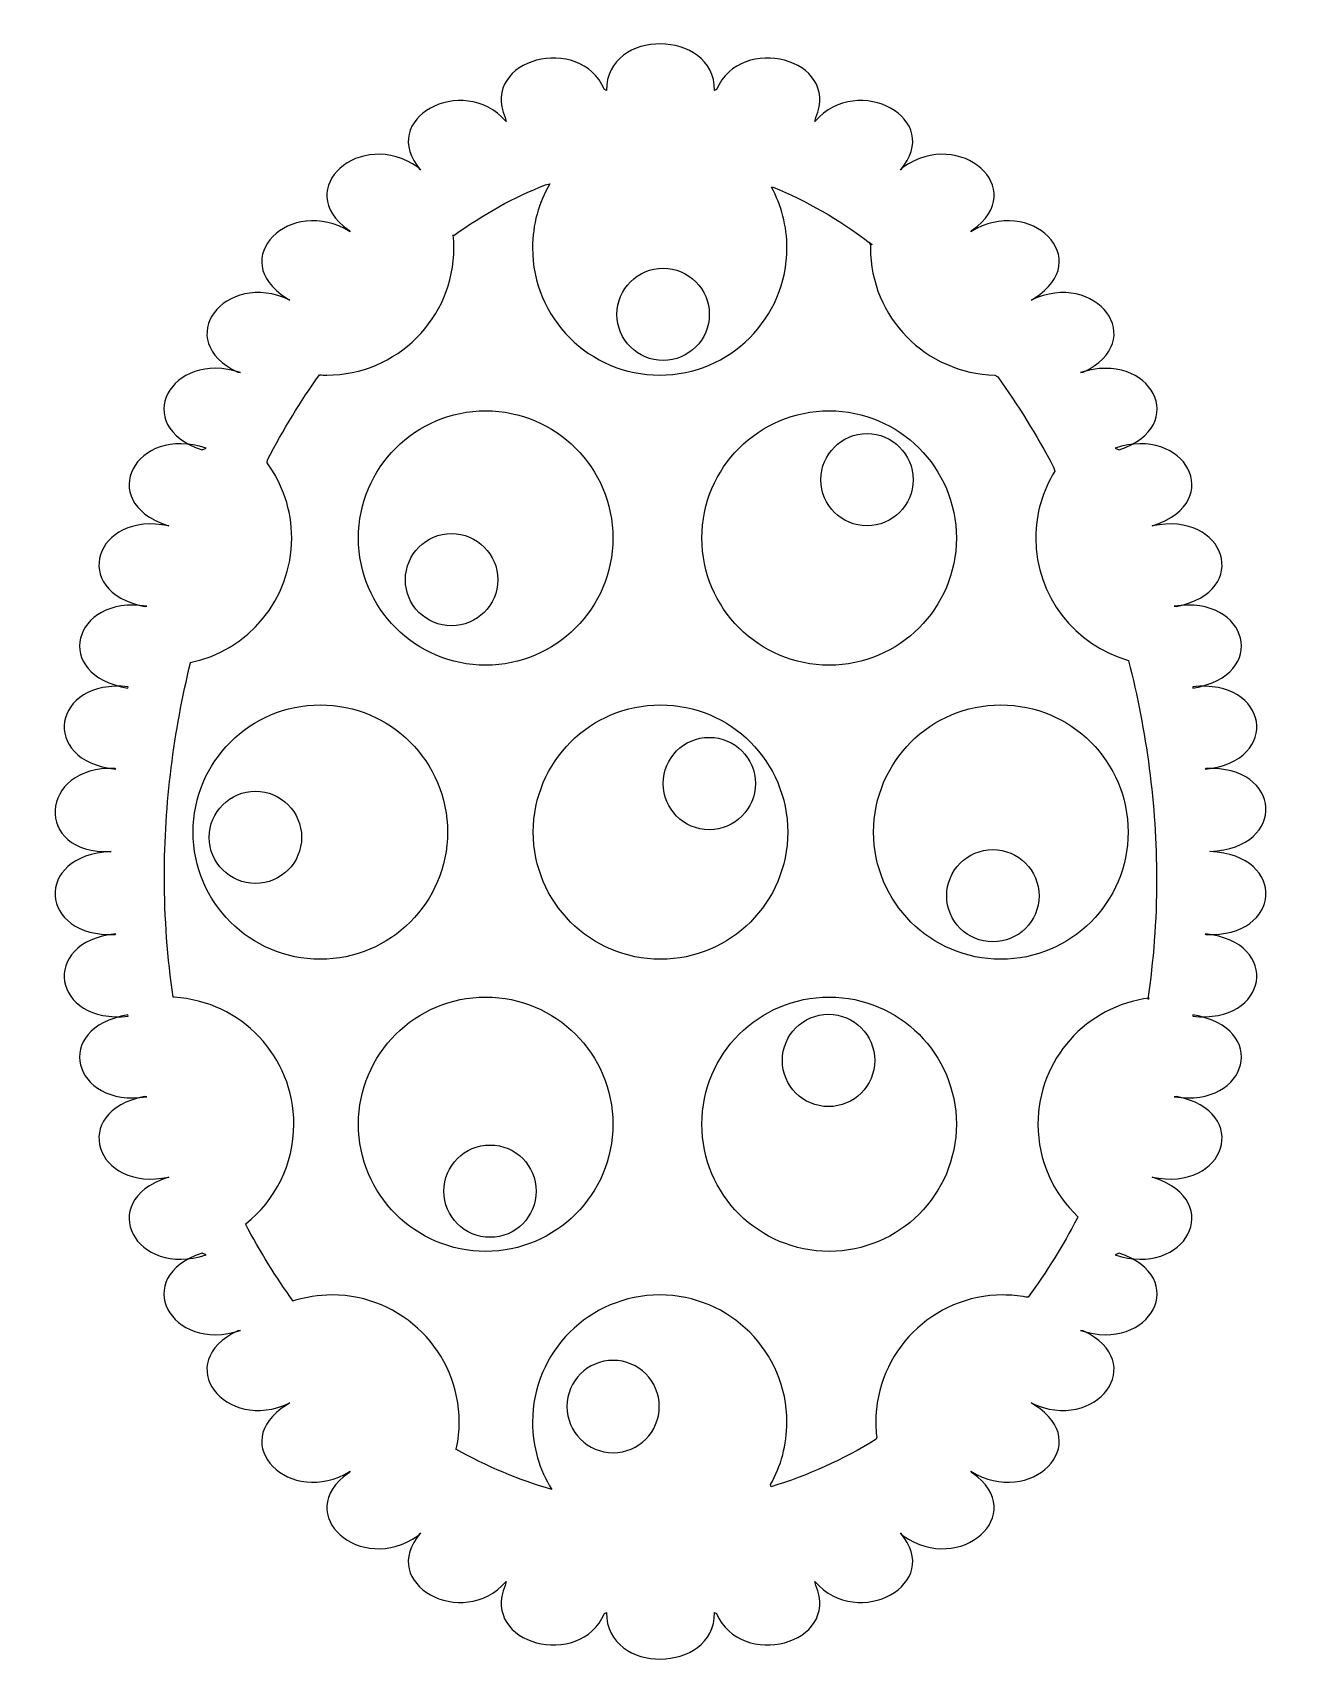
# Model space of a CAD drawing. Header units: centimetres. Extents: x -6.3 to 6.3, y -8.2 to 8.2.
import ezdxf

# ---------------------------------------------------------------- set-up
doc = ezdxf.new("R2010")
doc.units = ezdxf.units.CM
doc.header["$MEASUREMENT"] = 0
doc.layers.add('Camada 1', color=7, linetype='Continuous')

msp = doc.modelspace()

# ---------------------------------------------------------------- linework, layer by layer
at = {"layer": 'Camada 1', "color": 7}
for centre, major_axis in [((0.0265, 5.38708), (0, 0.46286)), ((2.0707, 3.72867), (0, 0.46286)), ((-2.09483, 2.72574), (0, 0.46286)), ((0.48931, 0.68165), (0, 0.46283)), ((-4.06187, 0.14174), (0, 0.46286)), ((3.33278, -0.44376), (0, 0.46278)), ((1.68501, -2.09539), (0, 0.46286)), ((-1.70909, -3.40678), (0, 0.46286))]:
    msp.add_ellipse(centre, major_axis=major_axis, ratio=1, dxfattribs=at)
at = {"layer": 'Camada 1'}
for points, knots in [([(5.50993, -0.00003), (6.29466, -0.0367), (6.23203, -0.86757), (5.46979, -0.83214), (5.46979, -0.83214), (5.46979, -0.83214), (5.46222, -0.82523), (5.46222, -0.82523), (5.46222, -0.82523), (6.24094, -0.91159), (6.09296, -1.73587), (5.33675, -1.652), (5.33675, -1.652), (5.33675, -1.652), (5.33942, -1.63951), (5.33942, -1.63951), (5.33942, -1.63951), (6.11012, -1.76209), (5.90063, -2.57804), (5.15199, -2.4589), (5.15199, -2.4589), (5.15199, -2.4589), (5.17429, -2.45615), (5.17429, -2.45615), (5.17429, -2.45615), (5.93584, -2.61149), (5.67038, -3.41728), (4.9309, -3.26652), (4.9309, -3.26652), (4.9309, -3.26652), (4.94916, -3.27255), (4.94916, -3.27255), (4.94916, -3.27255), (5.6733, -3.51369), (5.26073, -4.2804), (4.55758, -4.0459), (4.55758, -4.0459), (4.55758, -4.0459), (4.59772, -4.02807), (4.59772, -4.02807), (4.59772, -4.02807), (5.32294, -4.26688), (4.91443, -5.0347), (4.21013, -4.80277), (4.21013, -4.80277), (4.21013, -4.80277), (4.23712, -4.80647), (4.23712, -4.80647), (4.23712, -4.80647), (4.91265, -5.12294), (4.3715, -5.83808), (3.71536, -5.53074), (3.71536, -5.53074), (3.71536, -5.53074), (3.75013, -5.55125), (3.75013, -5.55125), (3.75013, -5.55125), (4.36727, -5.93482), (3.71134, -6.58786), (3.11227, -6.2152), (3.11227, -6.2152), (3.11227, -6.2152), (3.12653, -6.23235), (3.12653, -6.23235), (3.12653, -6.23235), (3.71002, -6.64645), (3.00194, -7.26494), (2.43494, -6.8624), (2.43494, -6.8624), (2.43494, -6.8624), (2.40507, -6.83454), (2.40507, -6.83454), (2.40507, -6.83454), (2.85237, -7.3436), (1.98229, -7.81699), (1.5479, -7.32286), (1.5479, -7.32286), (1.5479, -7.32286), (1.55838, -7.3612), (1.55838, -7.3612), (1.55838, -7.3612), (1.80667, -7.94847), (0.80305, -8.21147), (0.56169, -7.64113), (0.56169, -7.64113), (0.56169, -7.64113), (0.54296, -7.63287), (0.54296, -7.63287), (0.54296, -7.63287), (0.54296, -7.94778), (0.26904, -8.096), (0.00009, -8.09912), (0.00009, -8.09912), (-0.26891, -8.10245), (-0.54278, -7.94778), (-0.54278, -7.63287), (-0.54278, -7.63287), (-0.54278, -7.63287), (-0.56196, -7.64113), (-0.56196, -7.64113), (-0.56196, -7.64113), (-0.80289, -8.21147), (-1.80672, -7.94847), (-1.55833, -7.3612), (-1.55833, -7.3612), (-1.55833, -7.3612), (-1.54791, -7.32286), (-1.54791, -7.32286), (-1.54791, -7.32286), (-1.98246, -7.817), (-2.85228, -7.3436), (-2.40487, -6.83454), (-2.40487, -6.83454), (-2.40487, -6.83454), (-2.43479, -6.8624), (-2.43479, -6.8624), (-2.43479, -6.8624), (-3.002, -7.26494), (-3.71019, -6.64645), (-3.12631, -6.23235), (-3.12631, -6.23235), (-3.12631, -6.23235), (-3.11205, -6.2152), (-3.11205, -6.2152), (-3.11205, -6.2152), (-3.7112, -6.58787), (-4.36713, -5.93482), (-3.7502, -5.55125), (-3.7502, -5.55125), (-3.7502, -5.55125), (-3.7152, -5.53074), (-3.7152, -5.53074), (-3.7152, -5.53074), (-4.37153, -5.83808), (-4.9127, -5.12294), (-4.23701, -4.80647), (-4.23701, -4.80647), (-4.23701, -4.80647), (-4.2101, -4.80277), (-4.2101, -4.80277), (-4.2101, -4.80277), (-4.91466, -5.03481), (-5.32291, -4.26688), (-4.5974, -4.02807), (-4.5974, -4.02807), (-4.5974, -4.02807), (-4.55739, -4.0459), (-4.55739, -4.0459), (-4.55739, -4.0459), (-5.26078, -4.28037), (-5.67322, -3.51369), (-4.94926, -3.27255), (-4.94926, -3.27255), (-4.94926, -3.27255), (-4.93087, -3.26652), (-4.93087, -3.26652), (-4.93087, -3.26652), (-5.67025, -3.41728), (-5.9356, -2.61149), (-5.17437, -2.45615), (-5.17437, -2.45615), (-5.17437, -2.45615), (-5.15196, -2.4589), (-5.15196, -2.4589), (-5.15196, -2.4589), (-5.90065, -2.57804), (-6.11004, -1.76209), (-5.33958, -1.63951), (-5.33958, -1.63951), (-5.33958, -1.63951), (-5.33656, -1.652), (-5.33656, -1.652), (-5.33656, -1.652), (-6.09306, -1.7359), (-6.24088, -0.91162), (-5.46242, -0.82523), (-5.46242, -0.82523), (-5.46242, -0.82523), (-5.46964, -0.83214), (-5.46964, -0.83214), (-5.46964, -0.83214), (-6.23214, -0.86757), (-6.29456, -0.03659), (-5.50988, -0.00003), (-5.50988, -0.00003), (-6.29458, -0.0367), (-6.23217, 0.86762), (-5.46964, 0.83208), (-5.46964, 0.83208), (-5.46964, 0.83208), (-5.46242, 0.82517), (-5.46242, 0.82517), (-5.46242, 0.82517), (-6.24085, 0.91174), (-6.09303, 1.73584), (-5.33656, 1.65194), (-5.33656, 1.65194), (-5.33656, 1.65194), (-5.33958, 1.63945), (-5.33958, 1.63945), (-5.33958, 1.63945), (-6.11005, 1.76203), (-5.90068, 2.57798), (-5.15196, 2.45897), (-5.15196, 2.45897), (-5.15196, 2.45897), (-5.17437, 2.4563), (-5.17437, 2.4563), (-5.17437, 2.4563), (-5.9356, 2.61143), (-5.67028, 3.41721), (-4.93087, 3.26645), (-4.93087, 3.26645), (-4.93087, 3.26645), (-4.94926, 3.27256), (-4.94926, 3.27256), (-4.94926, 3.27256), (-5.67321, 3.5137), (-5.26078, 4.28028), (-4.55739, 4.04594), (-4.55739, 4.04594), (-4.55739, 4.04594), (-4.5974, 4.0279), (-4.5974, 4.0279), (-4.5974, 4.0279), (-5.32291, 4.26682), (-4.91466, 5.03475), (-4.2101, 4.8026), (-4.2101, 4.8026), (-4.2101, 4.8026), (-4.23701, 4.80638), (-4.23701, 4.80638), (-4.23701, 4.80638), (-4.91273, 5.12287), (-4.37152, 5.8382), (-3.7152, 5.53062), (-3.7152, 5.53062), (-3.7152, 5.53062), (-3.7502, 5.55102), (-3.7502, 5.55102), (-3.7502, 5.55102), (-4.3671, 5.93469), (-3.71141, 6.58771), (-3.11205, 6.21518), (-3.11205, 6.21518), (-3.11205, 6.21518), (-3.12631, 6.23214), (-3.12631, 6.23214), (-3.12631, 6.23214), (-3.71019, 6.64645), (-3.00201, 7.2647), (-2.43479, 6.8623), (-2.43479, 6.8623), (-2.43479, 6.8623), (-2.40487, 6.83468), (-2.40487, 6.83468), (-2.40487, 6.83468), (-2.85228, 7.3435), (-1.98246, 7.81724), (-1.54791, 7.32278), (-1.54791, 7.32278), (-1.54791, 7.32278), (-1.55833, 7.36136), (-1.55833, 7.36136), (-1.55833, 7.36136), (-1.80672, 7.94852), (-0.80324, 8.21139), (-0.56196, 7.64105), (-0.56196, 7.64105), (-0.56196, 7.64105), (-0.54278, 7.63293), (-0.54278, 7.63293), (-0.54278, 7.63293), (-0.54278, 7.94773), (-0.26894, 8.10241), (0.00009, 8.09918), (0.00009, 8.09918), (0.26904, 8.09585), (0.54296, 7.94773), (0.54296, 7.63293), (0.54296, 7.63293), (0.54296, 7.63293), (0.5619, 7.64105), (0.5619, 7.64105), (0.5619, 7.64105), (0.80304, 8.21139), (1.80666, 7.94852), (1.55837, 7.36136), (1.55837, 7.36136), (1.55837, 7.36136), (1.54789, 7.32278), (1.54789, 7.32278), (1.54789, 7.32278), (1.98228, 7.81723), (2.85239, 7.3435), (2.40506, 6.83468), (2.40506, 6.83468), (2.40506, 6.83468), (2.43493, 6.8623), (2.43493, 6.8623), (2.43493, 6.8623), (3.00193, 7.2647), (3.70998, 6.64645), (3.12652, 6.23214), (3.12652, 6.23214), (3.12652, 6.23214), (3.11226, 6.21518), (3.11226, 6.21518), (3.11226, 6.21518), (3.71136, 6.58771), (4.36728, 5.9347), (3.75012, 5.55102), (3.75012, 5.55102), (3.75012, 5.55102), (3.71535, 5.53051), (3.71535, 5.53051), (3.71535, 5.53051), (4.37149, 5.83809), (4.91264, 5.12287), (4.23711, 4.80627), (4.23711, 4.80627), (4.23711, 4.80627), (4.21012, 4.80259), (4.21012, 4.80259), (4.21012, 4.80259), (4.91441, 5.0346), (5.32296, 4.2667), (4.59771, 4.02789), (4.59771, 4.02789), (4.59771, 4.02789), (4.55757, 4.04593), (4.55757, 4.04593), (4.55757, 4.04593), (5.26073, 4.28027), (5.67329, 3.51359), (4.94915, 3.27234), (4.94915, 3.27234), (4.94915, 3.27234), (4.93089, 3.26644), (4.93089, 3.26644), (4.93089, 3.26644), (5.67037, 3.41709), (5.93583, 2.61131), (5.17428, 2.45629), (5.17428, 2.45629), (5.17428, 2.45629), (5.15198, 2.45896), (5.15198, 2.45896), (5.15198, 2.45896), (5.90062, 2.578), (6.11012, 1.76205), (5.33941, 1.63933), (5.33941, 1.63933), (5.33941, 1.63933), (5.33674, 1.65182), (5.33674, 1.65182), (5.33674, 1.65182), (6.09295, 1.73585), (6.24093, 0.91154), (5.46221, 0.82505), (5.46221, 0.82505), (5.46221, 0.82505), (5.46978, 0.83196), (5.46978, 0.83196), (5.46978, 0.83196), (6.23204, 0.86762), (6.29466, 0.03654), (5.50993, -0.00003)], [0, 0, 0, 0, 0.01075269, 0.01075269, 0.01075269, 0.01075269, 0.02150538, 0.02150538, 0.02150538, 0.02150538, 0.03225806, 0.03225806, 0.03225806, 0.03225806, 0.04301075, 0.04301075, 0.04301075, 0.04301075, 0.05376344, 0.05376344, 0.05376344, 0.05376344, 0.06451613, 0.06451613, 0.06451613, 0.06451613, 0.07526882, 0.07526882, 0.07526882, 0.07526882, 0.08602151, 0.08602151, 0.08602151, 0.08602151, 0.09677419, 0.09677419, 0.09677419, 0.09677419, 0.10752688, 0.10752688, 0.10752688, 0.10752688, 0.11827957, 0.11827957, 0.11827957, 0.11827957, 0.12903226, 0.12903226, 0.12903226, 0.12903226, 0.13978495, 0.13978495, 0.13978495, 0.13978495, 0.15053763, 0.15053763, 0.15053763, 0.15053763, 0.16129032, 0.16129032, 0.16129032, 0.16129032, 0.17204301, 0.17204301, 0.17204301, 0.17204301, 0.1827957, 0.1827957, 0.1827957, 0.1827957, 0.19354839, 0.19354839, 0.19354839, 0.19354839, 0.20430108, 0.20430108, 0.20430108, 0.20430108, 0.21505376, 0.21505376, 0.21505376, 0.21505376, 0.22580645, 0.22580645, 0.22580645, 0.22580645, 0.23655914, 0.23655914, 0.23655914, 0.23655914, 0.24731183, 0.24731183, 0.24731183, 0.24731183, 0.25806452, 0.25806452, 0.25806452, 0.25806452, 0.2688172, 0.2688172, 0.2688172, 0.2688172, 0.27956989, 0.27956989, 0.27956989, 0.27956989, 0.29032258, 0.29032258, 0.29032258, 0.29032258, 0.30107527, 0.30107527, 0.30107527, 0.30107527, 0.31182796, 0.31182796, 0.31182796, 0.31182796, 0.32258065, 0.32258065, 0.32258065, 0.32258065, 0.33333333, 0.33333333, 0.33333333, 0.33333333, 0.34408602, 0.34408602, 0.34408602, 0.34408602, 0.35483871, 0.35483871, 0.35483871, 0.35483871, 0.3655914, 0.3655914, 0.3655914, 0.3655914, 0.37634409, 0.37634409, 0.37634409, 0.37634409, 0.38709677, 0.38709677, 0.38709677, 0.38709677, 0.39784946, 0.39784946, 0.39784946, 0.39784946, 0.40860215, 0.40860215, 0.40860215, 0.40860215, 0.41935484, 0.41935484, 0.41935484, 0.41935484, 0.43010753, 0.43010753, 0.43010753, 0.43010753, 0.44086022, 0.44086022, 0.44086022, 0.44086022, 0.4516129, 0.4516129, 0.4516129, 0.4516129, 0.46236559, 0.46236559, 0.46236559, 0.46236559, 0.47311828, 0.47311828, 0.47311828, 0.47311828, 0.48387097, 0.48387097, 0.48387097, 0.48387097, 0.49462366, 0.49462366, 0.49462366, 0.49462366, 0.50537634, 0.50537634, 0.50537634, 0.50537634, 0.51612903, 0.51612903, 0.51612903, 0.51612903, 0.52688172, 0.52688172, 0.52688172, 0.52688172, 0.53763441, 0.53763441, 0.53763441, 0.53763441, 0.5483871, 0.5483871, 0.5483871, 0.5483871, 0.55913978, 0.55913978, 0.55913978, 0.55913978, 0.56989247, 0.56989247, 0.56989247, 0.56989247, 0.58064516, 0.58064516, 0.58064516, 0.58064516, 0.59139785, 0.59139785, 0.59139785, 0.59139785, 0.60215054, 0.60215054, 0.60215054, 0.60215054, 0.61290323, 0.61290323, 0.61290323, 0.61290323, 0.62365591, 0.62365591, 0.62365591, 0.62365591, 0.6344086, 0.6344086, 0.6344086, 0.6344086, 0.64516129, 0.64516129, 0.64516129, 0.64516129, 0.65591398, 0.65591398, 0.65591398, 0.65591398, 0.66666667, 0.66666667, 0.66666667, 0.66666667, 0.67741935, 0.67741935, 0.67741935, 0.67741935, 0.68817204, 0.68817204, 0.68817204, 0.68817204, 0.69892473, 0.69892473, 0.69892473, 0.69892473, 0.70967742, 0.70967742, 0.70967742, 0.70967742, 0.72043011, 0.72043011, 0.72043011, 0.72043011, 0.7311828, 0.7311828, 0.7311828, 0.7311828, 0.74193548, 0.74193548, 0.74193548, 0.74193548, 0.75268817, 0.75268817, 0.75268817, 0.75268817, 0.76344086, 0.76344086, 0.76344086, 0.76344086, 0.77419355, 0.77419355, 0.77419355, 0.77419355, 0.78494624, 0.78494624, 0.78494624, 0.78494624, 0.79569892, 0.79569892, 0.79569892, 0.79569892, 0.80645161, 0.80645161, 0.80645161, 0.80645161, 0.8172043, 0.8172043, 0.8172043, 0.8172043, 0.82795699, 0.82795699, 0.82795699, 0.82795699, 0.83870968, 0.83870968, 0.83870968, 0.83870968, 0.84946237, 0.84946237, 0.84946237, 0.84946237, 0.86021505, 0.86021505, 0.86021505, 0.86021505, 0.87096774, 0.87096774, 0.87096774, 0.87096774, 0.88172043, 0.88172043, 0.88172043, 0.88172043, 0.89247312, 0.89247312, 0.89247312, 0.89247312, 0.90322581, 0.90322581, 0.90322581, 0.90322581, 0.91397849, 0.91397849, 0.91397849, 0.91397849, 0.92473118, 0.92473118, 0.92473118, 0.92473118, 0.93548387, 0.93548387, 0.93548387, 0.93548387, 0.94623656, 0.94623656, 0.94623656, 0.94623656, 0.95698925, 0.95698925, 0.95698925, 0.95698925, 0.96774194, 0.96774194, 0.96774194, 0.96774194, 0.97849462, 0.97849462, 0.97849462, 0.97849462, 1, 1, 1, 1]), ([(2.09236, 6.10875), (1.7837, 6.34166), (1.46096, 6.52878), (1.12989, 6.66247), (1.12989, 6.66247), (1.12989, 6.66247), (1.11394, 6.6617), (1.11394, 6.6617), (1.11394, 6.6617), (1.21213, 6.48094), (1.26782, 6.2739), (1.26782, 6.05371), (1.26782, 6.05371), (1.26782, 5.34931), (0.69672, 4.77831), (-0.00763, 4.77831), (-0.00763, 4.77831), (-0.71208, 4.77831), (-1.28319, 5.34931), (-1.28319, 6.05371), (-1.28319, 6.05371), (-1.28319, 6.2875), (-1.22035, 6.50636), (-1.11068, 6.6948), (-1.11068, 6.6948), (-1.11068, 6.6948), (-1.15259, 6.68565), (-1.15259, 6.68565), (-1.15259, 6.68565), (-1.46956, 6.56341), (-1.77809, 6.3918), (-2.07371, 6.17728), (-2.07371, 6.17728), (-2.07371, 6.17728), (-2.07834, 6.18419), (-2.07834, 6.18419), (-2.07834, 6.18419), (-2.074, 6.1413), (-2.07175, 6.09772), (-2.07175, 6.0537), (-2.07175, 6.0537), (-2.07175, 5.3493), (-2.64288, 4.7783), (-3.34723, 4.7783), (-3.34723, 4.7783), (-3.37096, 4.7783), (-3.39448, 4.77886), (-3.41787, 4.78018), (-3.41787, 4.78018), (-3.41787, 4.78018), (-3.41954, 4.78153), (-3.41954, 4.78153), (-3.41954, 4.78153), (-3.60742, 4.51565), (-3.7825, 4.23014), (-3.94217, 3.92835), (-3.94217, 3.92835), (-3.94217, 3.92835), (-3.94511, 3.89869), (-3.94511, 3.89869), (-3.94511, 3.89869), (-3.78977, 3.68742), (-3.69802, 3.42641), (-3.69802, 3.14405), (-3.69802, 3.14405), (-3.69802, 2.5277), (-4.13519, 2.0133), (-4.71656, 1.8944), (-4.71656, 1.8944), (-4.71656, 1.8944), (-4.71227, 1.89329), (-4.71227, 1.89329), (-4.71227, 1.89329), (-4.88126, 1.20537), (-4.97431, 0.48227), (-4.97431, -0.25166), (-4.97431, -0.25166), (-4.97431, -0.66954), (-4.94409, -1.07306), (-4.88694, -1.4602), (-4.88694, -1.4602), (-4.88694, -1.4602), (-4.87614, -1.46187), (-4.87614, -1.46187), (-4.87614, -1.46187), (-4.20696, -1.50108), (-3.67647, -2.05604), (-3.67647, -2.73505), (-3.67647, -2.73505), (-3.67647, -3.13923), (-3.86456, -3.49951), (-4.15783, -3.73319), (-4.15783, -3.73319), (-4.15783, -3.73319), (-4.16122, -3.73496), (-4.16122, -3.73496), (-4.16122, -3.73496), (-4.01723, -4.0101), (-3.85695, -4.26852), (-3.68259, -4.50826), (-3.68259, -4.50826), (-3.68259, -4.50826), (-3.68174, -4.5077), (-3.68174, -4.5077), (-3.68174, -4.5077), (-3.55937, -4.46867), (-3.42906, -4.44775), (-3.29383, -4.44775), (-3.29383, -4.44775), (-2.58932, -4.44775), (-2.01833, -5.01875), (-2.01833, -5.72331), (-2.01833, -5.72331), (-2.01833, -5.81134), (-2.02719, -5.89714), (-2.04423, -5.9803), (-2.04423, -5.9803), (-2.04423, -5.9803), (-2.05164, -5.99366), (-2.05164, -5.99366), (-2.05164, -5.99366), (-1.74319, -6.16884), (-1.42085, -6.30457), (-1.08972, -6.39728), (-1.08972, -6.39728), (-1.08972, -6.39728), (-1.09043, -6.39776), (-1.09043, -6.39776), (-1.09043, -6.39776), (-1.21251, -6.20207), (-1.28315, -5.97093), (-1.28315, -5.72334), (-1.28315, -5.72334), (-1.28315, -5.01878), (-0.71205, -4.44778), (-0.00759, -4.44778), (-0.00759, -4.44778), (0.69676, -4.44778), (1.26786, -5.01878), (1.26786, -5.72334), (1.26786, -5.72334), (1.26786, -5.95067), (1.20836, -6.16419), (1.10395, -6.34897), (1.10395, -6.34897), (1.10395, -6.34897), (1.10895, -6.3708), (1.10895, -6.3708), (1.10895, -6.3708), (1.47257, -6.26137), (1.82671, -6.10114), (2.16339, -5.89474), (2.16339, -5.89474), (2.16339, -5.89474), (2.16773, -5.87381), (2.16773, -5.87381), (2.16773, -5.87381), (2.16191, -5.82433), (2.15903, -5.77417), (2.15903, -5.72334), (2.15903, -5.72334), (2.15903, -5.01878), (2.73005, -4.44778), (3.43443, -4.44778), (3.43443, -4.44778), (3.51256, -4.44778), (3.589, -4.45479), (3.66322, -4.46826), (3.66322, -4.46826), (3.66322, -4.46826), (3.68828, -4.4685), (3.68828, -4.4685), (3.68828, -4.4685), (3.86804, -4.22254), (4.03285, -3.95767), (4.18006, -3.67507), (4.18006, -3.67507), (4.18006, -3.67507), (4.18863, -3.66592), (4.18863, -3.66592), (4.18863, -3.66592), (3.94024, -3.43325), (3.78511, -3.10228), (3.78511, -2.73509), (3.78511, -2.73509), (3.78511, -2.08451), (4.27208, -1.54783), (4.90149, -1.46948), (4.90149, -1.46948), (4.90149, -1.46948), (4.88522, -1.48099), (4.88522, -1.48099), (4.88522, -1.48099), (4.94361, -1.09674), (4.97436, -0.69613), (4.97436, -0.28092), (4.97436, -0.28092), (4.97436, 0.46904), (4.87384, 1.20921), (4.69245, 1.91285), (4.69245, 1.91285), (4.69245, 1.91285), (4.69377, 1.91573), (4.69377, 1.91573), (4.69377, 1.91573), (4.15709, 2.06638), (3.76363, 2.55928), (3.76363, 3.14401), (3.76363, 3.14401), (3.76363, 3.38938), (3.83282, 3.61862), (3.95294, 3.8133), (3.95294, 3.8133), (3.95294, 3.8133), (3.94156, 3.85553), (3.94156, 3.85553), (3.94156, 3.85553), (3.77127, 4.17636), (3.58376, 4.47947), (3.38194, 4.76117), (3.38194, 4.76117), (3.38194, 4.76117), (3.35352, 4.77832), (3.35352, 4.77832), (3.35352, 4.77832), (2.66161, 4.79303), (2.10543, 5.35837), (2.10543, 6.05361), (2.10543, 6.05361), (2.10543, 6.06409), (2.10554, 6.07478), (2.10588, 6.08525), (2.10588, 6.08525), (2.10588, 6.08525), (2.09236, 6.10875), (2.09236, 6.10875)], [0, 0, 0, 0, 0.01666667, 0.01666667, 0.01666667, 0.01666667, 0.03333333, 0.03333333, 0.03333333, 0.03333333, 0.05, 0.05, 0.05, 0.05, 0.06666667, 0.06666667, 0.06666667, 0.06666667, 0.08333333, 0.08333333, 0.08333333, 0.08333333, 0.1, 0.1, 0.1, 0.1, 0.11666667, 0.11666667, 0.11666667, 0.11666667, 0.13333333, 0.13333333, 0.13333333, 0.13333333, 0.15, 0.15, 0.15, 0.15, 0.16666667, 0.16666667, 0.16666667, 0.16666667, 0.18333333, 0.18333333, 0.18333333, 0.18333333, 0.2, 0.2, 0.2, 0.2, 0.21666667, 0.21666667, 0.21666667, 0.21666667, 0.23333333, 0.23333333, 0.23333333, 0.23333333, 0.25, 0.25, 0.25, 0.25, 0.26666667, 0.26666667, 0.26666667, 0.26666667, 0.28333333, 0.28333333, 0.28333333, 0.28333333, 0.3, 0.3, 0.3, 0.3, 0.31666667, 0.31666667, 0.31666667, 0.31666667, 0.33333333, 0.33333333, 0.33333333, 0.33333333, 0.35, 0.35, 0.35, 0.35, 0.36666667, 0.36666667, 0.36666667, 0.36666667, 0.38333333, 0.38333333, 0.38333333, 0.38333333, 0.4, 0.4, 0.4, 0.4, 0.41666667, 0.41666667, 0.41666667, 0.41666667, 0.43333333, 0.43333333, 0.43333333, 0.43333333, 0.45, 0.45, 0.45, 0.45, 0.46666667, 0.46666667, 0.46666667, 0.46666667, 0.48333333, 0.48333333, 0.48333333, 0.48333333, 0.5, 0.5, 0.5, 0.5, 0.51666667, 0.51666667, 0.51666667, 0.51666667, 0.53333333, 0.53333333, 0.53333333, 0.53333333, 0.55, 0.55, 0.55, 0.55, 0.56666667, 0.56666667, 0.56666667, 0.56666667, 0.58333333, 0.58333333, 0.58333333, 0.58333333, 0.6, 0.6, 0.6, 0.6, 0.61666667, 0.61666667, 0.61666667, 0.61666667, 0.63333333, 0.63333333, 0.63333333, 0.63333333, 0.65, 0.65, 0.65, 0.65, 0.66666667, 0.66666667, 0.66666667, 0.66666667, 0.68333333, 0.68333333, 0.68333333, 0.68333333, 0.7, 0.7, 0.7, 0.7, 0.71666667, 0.71666667, 0.71666667, 0.71666667, 0.73333333, 0.73333333, 0.73333333, 0.73333333, 0.75, 0.75, 0.75, 0.75, 0.76666667, 0.76666667, 0.76666667, 0.76666667, 0.78333333, 0.78333333, 0.78333333, 0.78333333, 0.8, 0.8, 0.8, 0.8, 0.81666667, 0.81666667, 0.81666667, 0.81666667, 0.83333333, 0.83333333, 0.83333333, 0.83333333, 0.85, 0.85, 0.85, 0.85, 0.86666667, 0.86666667, 0.86666667, 0.86666667, 0.88333333, 0.88333333, 0.88333333, 0.88333333, 0.9, 0.9, 0.9, 0.9, 0.91666667, 0.91666667, 0.91666667, 0.91666667, 0.93333333, 0.93333333, 0.93333333, 0.93333333, 0.95, 0.95, 0.95, 0.95, 0.96666667, 0.96666667, 0.96666667, 0.96666667, 1, 1, 1, 1]), ([(2.09236, 6.10875), (2.09236, 6.10875), (2.09236, 6.10875), (2.09236, 6.10875), (2.09236, 6.10875), (2.09236, 6.10875), (2.09236, 6.10875), (2.09236, 6.10875)], [0, 0, 0, 0, 0.33333333, 0.33333333, 0.33333333, 0.33333333, 1, 1, 1, 1]), ([(2.12401, 6.08478), (2.11353, 6.0928), (2.10305, 6.10073), (2.09237, 6.10875), (2.09237, 6.10875), (2.09237, 6.10875), (2.12401, 6.08478), (2.12401, 6.08478)], [0, 0, 0, 0, 0.33333333, 0.33333333, 0.33333333, 0.33333333, 1, 1, 1, 1]), ([(-1.75293, 1.86857), (-1.04842, 1.86857), (-0.47743, 2.43957), (-0.47743, 3.14407), (-0.47743, 3.14407), (-0.47743, 3.84858), (-1.04845, 4.41957), (-1.75293, 4.41957), (-1.75293, 4.41957), (-2.45738, 4.41957), (-3.02838, 3.84857), (-3.02838, 3.14407), (-3.02838, 3.14407), (-3.02841, 2.43956), (-2.45738, 1.86857), (-1.75293, 1.86857)], [0, 0, 0, 0, 0.2, 0.2, 0.2, 0.2, 0.4, 0.4, 0.4, 0.4, 0.6, 0.6, 0.6, 0.6, 1, 1, 1, 1]), ([(1.69097, 1.86857), (2.39526, 1.86857), (2.9665, 2.43957), (2.9665, 3.14407), (2.9665, 3.14407), (2.9665, 3.84858), (2.39526, 4.41957), (1.69097, 4.41957), (1.69097, 4.41957), (0.98646, 4.41957), (0.41547, 3.84857), (0.41547, 3.14407), (0.41547, 3.14407), (0.41546, 2.43956), (0.98646, 1.86857), (1.69097, 1.86857)], [0, 0, 0, 0, 0.2, 0.2, 0.2, 0.2, 0.4, 0.4, 0.4, 0.4, 0.6, 0.6, 0.6, 0.6, 1, 1, 1, 1]), ([(-3.41113, -1.08096), (-2.70662, -1.08096), (-2.13563, -0.50996), (-2.13563, 0.19454), (-2.13563, 0.19454), (-2.13563, 0.89905), (-2.70663, 1.47004), (-3.41113, 1.47004), (-3.41113, 1.47004), (-4.11548, 1.47004), (-4.68658, 0.89904), (-4.68658, 0.19454), (-4.68658, 0.19454), (-4.68658, -0.50996), (-4.11547, -1.08096), (-3.41113, -1.08096)], [0, 0, 0, 0, 0.2, 0.2, 0.2, 0.2, 0.4, 0.4, 0.4, 0.4, 0.6, 0.6, 0.6, 0.6, 1, 1, 1, 1]), ([(0.00007, -1.08096), (0.70452, -1.08096), (1.27555, -0.50996), (1.27555, 0.19454), (1.27555, 0.19454), (1.27555, 0.89905), (0.70453, 1.47004), (0.00007, 1.47004), (0.00007, 1.47004), (-0.70449, 1.47004), (-1.27549, 0.89904), (-1.27549, 0.19454), (-1.27549, 0.19454), (-1.27549, -0.50996), (-0.70449, -1.08096), (0.00007, -1.08096)], [0, 0, 0, 0, 0.2, 0.2, 0.2, 0.2, 0.4, 0.4, 0.4, 0.4, 0.6, 0.6, 0.6, 0.6, 1, 1, 1, 1]), ([(3.4129, -1.08096), (4.11717, -1.08096), (4.6884, -0.50996), (4.6884, 0.19454), (4.6884, 0.19454), (4.6884, 0.89905), (4.11716, 1.47004), (3.4129, 1.47004), (3.4129, 1.47004), (2.70839, 1.47004), (2.1374, 0.89904), (2.1374, 0.19454), (2.1374, 0.19454), (2.1374, -0.50996), (2.70839, -1.08096), (3.4129, -1.08096)], [0, 0, 0, 0, 0.2, 0.2, 0.2, 0.2, 0.4, 0.4, 0.4, 0.4, 0.6, 0.6, 0.6, 0.6, 1, 1, 1, 1]), ([(-3.02841, -2.73502), (-3.02841, -3.43963), (-2.45741, -4.01052), (-1.75296, -4.01052), (-1.75296, -4.01052), (-1.04845, -4.01052), (-0.47746, -3.43963), (-0.47746, -2.73502), (-0.47746, -2.73502), (-0.47746, -2.03062), (-1.04848, -1.45949), (-1.75296, -1.45949), (-1.75296, -1.45949), (-2.45738, -1.45949), (-3.02841, -2.03062), (-3.02841, -2.73502)], [0, 0, 0, 0, 0.2, 0.2, 0.2, 0.2, 0.4, 0.4, 0.4, 0.4, 0.6, 0.6, 0.6, 0.6, 1, 1, 1, 1]), ([(0.41546, -2.73502), (0.41546, -3.43963), (0.98646, -4.01052), (1.69096, -4.01052), (1.69096, -4.01052), (2.39525, -4.01052), (2.96649, -3.43963), (2.96649, -2.73502), (2.96649, -2.73502), (2.96649, -2.03062), (2.39525, -1.45949), (1.69096, -1.45949), (1.69096, -1.45949), (0.98646, -1.45949), (0.41546, -2.03062), (0.41546, -2.73502)], [0, 0, 0, 0, 0.2, 0.2, 0.2, 0.2, 0.4, 0.4, 0.4, 0.4, 0.6, 0.6, 0.6, 0.6, 1, 1, 1, 1])]:
    msp.add_open_spline(points, degree=3, knots=knots, dxfattribs=at)
at = {"layer": 'Camada 1', "color": 7}
msp.add_open_spline([(-0.93778, -5.5666), (-0.93778, -5.31096), (-0.73056, -5.10387), (-0.47492, -5.10387), (-0.47492, -5.10387), (-0.21928, -5.10387), (-0.01206, -5.31096), (-0.01206, -5.5666), (-0.01206, -5.5666), (-0.01206, -5.82224), (-0.21928, -6.02952), (-0.47492, -6.02952), (-0.47492, -6.02952), (-0.73055, -6.02951), (-0.93778, -5.82224), (-0.93778, -5.5666)], degree=3, knots=[0, 0, 0, 0, 0.2, 0.2, 0.2, 0.2, 0.4, 0.4, 0.4, 0.4, 0.6, 0.6, 0.6, 0.6, 1, 1, 1, 1], dxfattribs=at)

doc.saveas('drawing.dxf')
